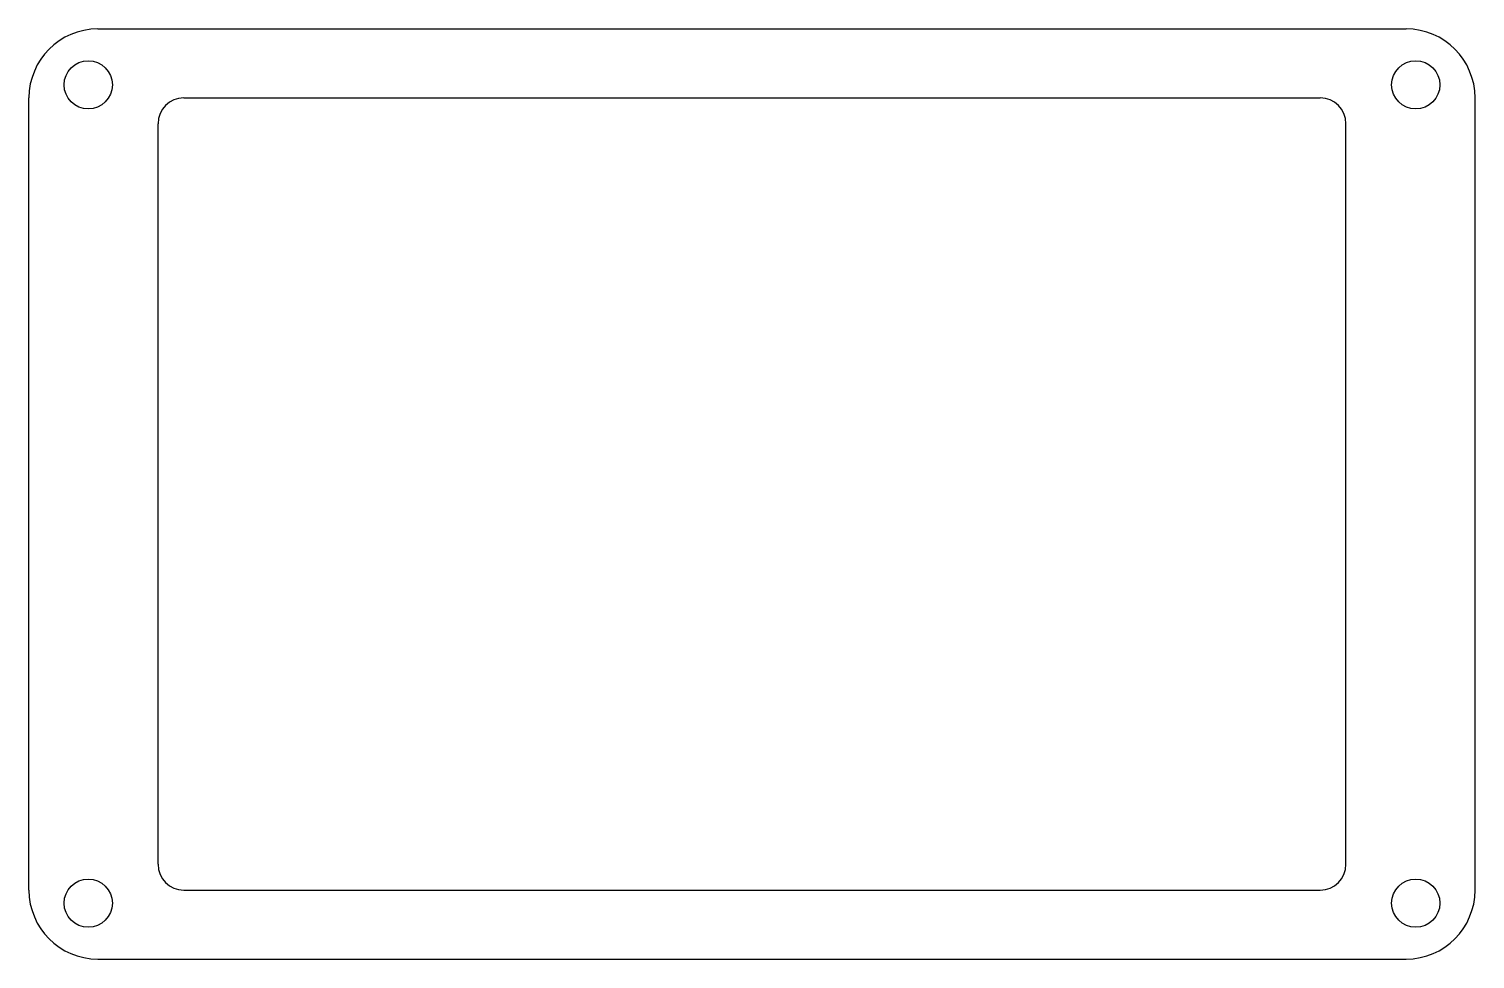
# Model space of a CAD drawing. Header units: millimetres. Extents: x 1 to 169, y 1 to 109.
import ezdxf

# ---------------------------------------------------------------- set-up
doc = ezdxf.new("R2010")
doc.units = ezdxf.units.MM
doc.layers.get('0').update_dxf_attribs({"lineweight": 25, "true_color": 0x000000})

msp = doc.modelspace()

# ---------------------------------------------------------------- linework, layer by layer
for p, q in [((9, 109), (161, 109)), ((1, 9), (1, 101)), ((19, 101), (151, 101)), ((169, 9), (169, 101)), ((16, 12), (16, 98)), ((154, 12), (154, 98)), ((19, 9), (151, 9)), ((9, 1), (161, 1))]:
    msp.add_line(p, q)
for centre in [(7.89, 102.51), (162.11, 102.51), (7.89, 7.49), (162.11, 7.49)]:
    msp.add_circle(centre, 2.8)
for centre, radius, start, end in [((9, 101), 8, 90, 180), ((161, 101), 8, 0, 90), ((19, 98), 3, 90, 180), ((151, 98), 3, 0, 90), ((19, 12), 3, 180, 270), ((151, 12), 3, 270, 0), ((9, 9), 8, 180, 270), ((161, 9), 8, 270, 0)]:
    msp.add_arc(centre, radius, start, end)

doc.saveas('drawing.dxf')
